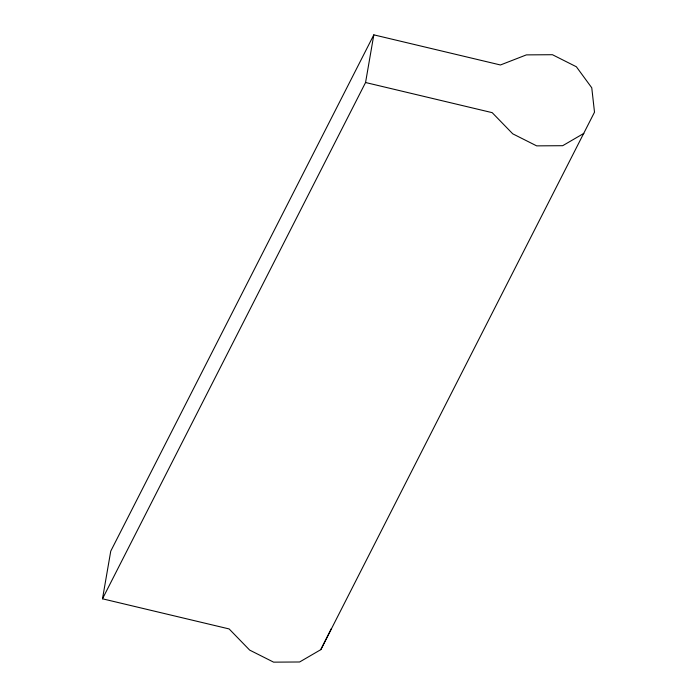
<?xml version="1.0" encoding="UTF-8"?>
<svg xmlns="http://www.w3.org/2000/svg" width="697" height="697" viewBox="0 0 697 697"><rect width="100%" height="100%" fill="white"/><g stroke="black" fill="none" stroke-linecap="round" stroke-linejoin="round"><path stroke-width="1.05" d="M102.494 598.801L110.753 551.135L373.819 34.85L500.446 64.978L526.401 54.88L552.442 54.714L576.367 66.764L591.762 87.796L594.506 112.182L320.803 649.656L299.623 661.984L273.59 662.15L249.665 650.101L229.13 628.938L102.494 598.801L365.559 82.516L373.819 34.85M320.803 649.656L331.441 628.467M583.859 133.371L562.688 145.699L536.646 145.865L512.731 133.815L492.187 112.653L365.559 82.516"/></g></svg>
